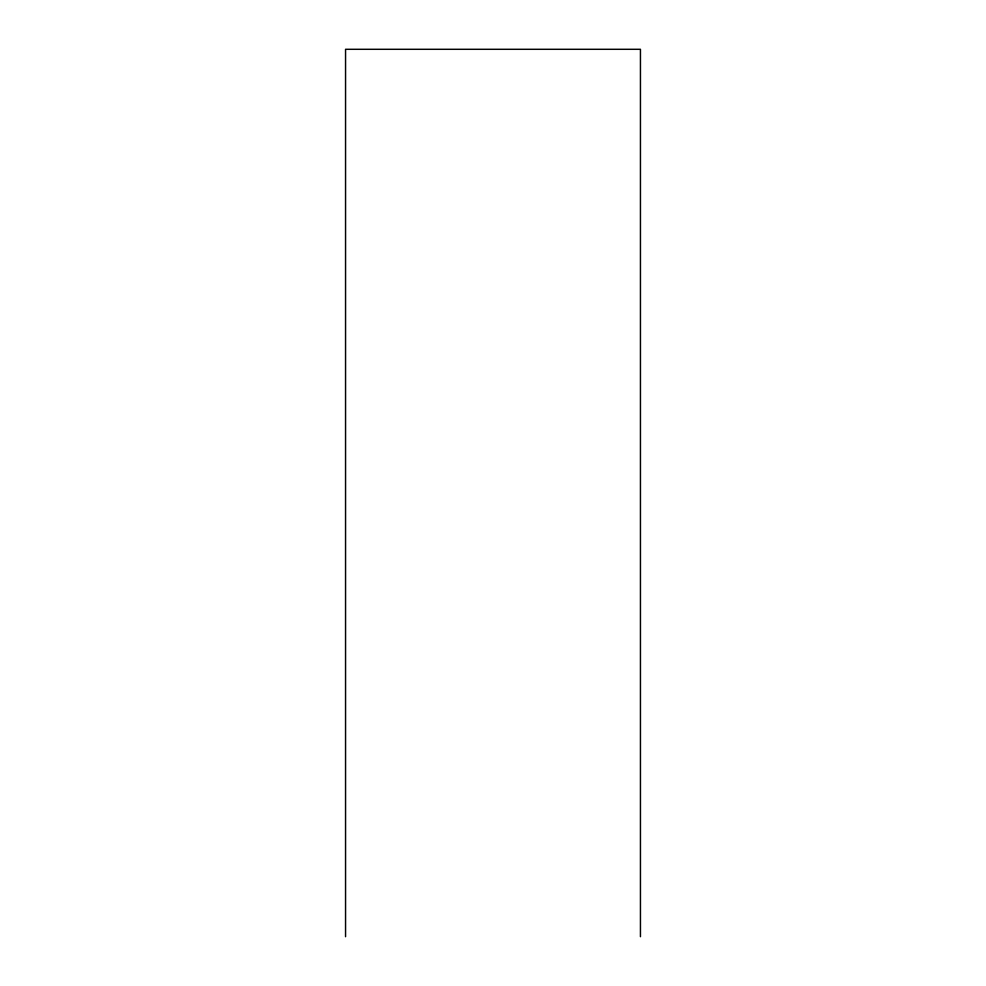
<?xml version="1.0" encoding="UTF-8"?>
<svg xmlns="http://www.w3.org/2000/svg" width="986" height="986" viewBox="0 0 986 986"><rect width="100%" height="100%" fill="white"/><g stroke="black" fill="none" stroke-linecap="round" stroke-linejoin="round"><path stroke-width="1.48" d="M640.444 936.7L640.444 49.3L345.556 49.3L345.556 936.7"/></g></svg>
